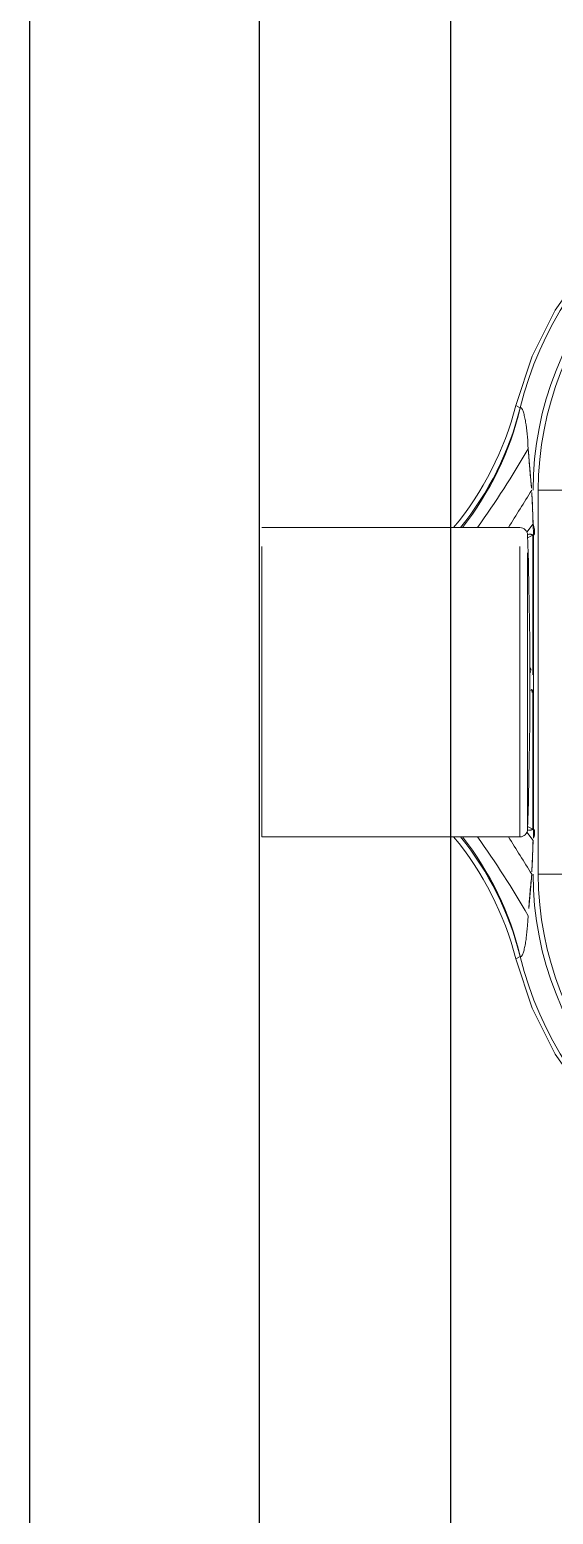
# Model space of a CAD drawing. Header units: inches. Extents: x 542650 to 544515, y 9574150 to 9574595.
# Drawn here: x 542788.9109 to 542788.9793, y 9574244.6742 to 9574244.868 of the extents above; entities that cross this region are included whole.
import ezdxf

# ---------------------------------------------------------------- set-up
doc = ezdxf.new("R2010")
doc.units = ezdxf.units.IN
doc.header["$MEASUREMENT"] = 0
doc.layers.add('I-ARQ', color=8, linetype='Continuous')

msp = doc.modelspace()

# ---------------------------------------------------------------- linework, layer by layer
at = {"layer": 'I-ARQ'}
for p, q in [((542788.9109, 9574245.49279), (542788.9109, 9574244.13279)), ((542788.9409, 9574245.49279), (542788.9409, 9574244.13279)), ((542788.9659, 9574244.13279), (542788.9659, 9574245.49279))]:
    msp.add_line(p, q, dxfattribs=at)
at = {"layer": 'I-ARQ', "lineweight": 5}
for points, knots in [([(542788.97496, 9574244.8186), (542788.98008, 9574244.83953), (542788.99922, 9574244.85396), (542789.02075, 9574244.85313), (542789.02075, 9574244.85313), (542789.04228, 9574244.85229), (542789.06025, 9574244.83641), (542789.06372, 9574244.81515)], [0, 0, 0, 0, 0.5, 0.5, 0.5, 0.5, 1, 1, 1, 1]), ([(542788.97439, 9574244.81893), (542788.97439, 9574244.81893), (542788.97652, 9574244.82533), (542788.97652, 9574244.82533), (542788.97652, 9574244.82533), (542788.97652, 9574244.82533), (542788.97956, 9574244.83136), (542788.97956, 9574244.83136), (542788.97956, 9574244.83136), (542788.97956, 9574244.83136), (542788.98346, 9574244.83689), (542788.98346, 9574244.83689), (542788.98346, 9574244.83689), (542788.98346, 9574244.83689), (542788.98812, 9574244.84178), (542788.98812, 9574244.84178), (542788.98812, 9574244.84178), (542788.98812, 9574244.84178), (542788.99345, 9574244.84595), (542788.99345, 9574244.84595), (542788.99345, 9574244.84595), (542788.99345, 9574244.84595), (542788.99933, 9574244.84929), (542788.99933, 9574244.84929), (542788.99933, 9574244.84929), (542788.99933, 9574244.84929), (542789.00564, 9574244.85175), (542789.00564, 9574244.85175), (542789.00564, 9574244.85175), (542789.00564, 9574244.85175), (542789.01224, 9574244.85326), (542789.01224, 9574244.85326), (542789.01224, 9574244.85326), (542789.01224, 9574244.85326), (542789.01899, 9574244.85379), (542789.01899, 9574244.85379)], [0, 0, 0, 0, 0.111111, 0.111111, 0.111111, 0.111111, 0.222222, 0.222222, 0.222222, 0.222222, 0.333333, 0.333333, 0.333333, 0.333333, 0.444444, 0.444444, 0.444444, 0.444444, 0.555556, 0.555556, 0.555556, 0.555556, 0.666667, 0.666667, 0.666667, 0.666667, 0.777778, 0.777778, 0.777778, 0.777778, 0.888889, 0.888889, 0.888889, 0.888889, 1, 1, 1, 1]), ([(542788.97666, 9574244.80784), (542788.97666, 9574244.82989), (542788.99359, 9574244.84825), (542789.01557, 9574244.85003), (542789.01557, 9574244.85003), (542789.03754, 9574244.85181), (542789.05721, 9574244.83643), (542789.06077, 9574244.81467)], [0, 0, 0, 0, 0.5, 0.5, 0.5, 0.5, 1, 1, 1, 1]), ([(542788.97733, 9574244.80784), (542788.97733, 9574244.82944), (542788.99384, 9574244.84746), (542789.01536, 9574244.84934), (542789.01536, 9574244.84934), (542789.03688, 9574244.85123), (542789.05627, 9574244.83635), (542789.06002, 9574244.81507)], [0, 0, 0, 0, 0.5, 0.5, 0.5, 0.5, 1, 1, 1, 1]), ([(542788.97496, 9574244.8186), (542788.97496, 9574244.8186), (542788.97496, 9574244.81858), (542788.97496, 9574244.81858), (542788.97496, 9574244.81858), (542788.97496, 9574244.81858), (542788.97496, 9574244.81858), (542788.97496, 9574244.81858), (542788.97496, 9574244.81858), (542788.97496, 9574244.81858), (542788.97496, 9574244.81858), (542788.97496, 9574244.81858), (542788.97496, 9574244.81858), (542788.97496, 9574244.81858), (542788.97497, 9574244.81858), (542788.97497, 9574244.81858), (542788.97497, 9574244.81858), (542788.97497, 9574244.81858), (542788.97497, 9574244.81858), (542788.97497, 9574244.81858), (542788.97497, 9574244.81858), (542788.97497, 9574244.81858), (542788.97497, 9574244.81858), (542788.97497, 9574244.81858), (542788.97497, 9574244.81858), (542788.97497, 9574244.81858), (542788.97498, 9574244.81858), (542788.97498, 9574244.81858), (542788.97498, 9574244.81858), (542788.97498, 9574244.81858), (542788.97498, 9574244.81859), (542788.97498, 9574244.81859)], [0, 0, 0, 0, 0.125, 0.125, 0.125, 0.125, 0.25, 0.25, 0.25, 0.25, 0.375, 0.375, 0.375, 0.375, 0.5, 0.5, 0.5, 0.5, 0.625, 0.625, 0.625, 0.625, 0.75, 0.75, 0.75, 0.75, 0.875, 0.875, 0.875, 0.875, 1, 1, 1, 1]), ([(542788.97498, 9574244.81859), (542788.97498, 9574244.81859), (542788.97499, 9574244.8186), (542788.97499, 9574244.8186), (542788.97499, 9574244.8186), (542788.97499, 9574244.8186), (542788.97501, 9574244.81861), (542788.97501, 9574244.81861), (542788.97501, 9574244.81861), (542788.97501, 9574244.81861), (542788.97503, 9574244.81862), (542788.97503, 9574244.81862), (542788.97503, 9574244.81862), (542788.97503, 9574244.81862), (542788.97505, 9574244.81862), (542788.97505, 9574244.81862), (542788.97505, 9574244.81862), (542788.97505, 9574244.81862), (542788.97507, 9574244.81861), (542788.97507, 9574244.81861), (542788.97507, 9574244.81861), (542788.97507, 9574244.81861), (542788.97508, 9574244.8186), (542788.97508, 9574244.8186), (542788.97508, 9574244.8186), (542788.97508, 9574244.8186), (542788.97511, 9574244.81859), (542788.97511, 9574244.81859), (542788.97511, 9574244.81859), (542788.97511, 9574244.81859), (542788.97513, 9574244.81857), (542788.97513, 9574244.81857), (542788.97513, 9574244.81857), (542788.97513, 9574244.81857), (542788.97515, 9574244.81855), (542788.97515, 9574244.81855), (542788.97515, 9574244.81855), (542788.97515, 9574244.81855), (542788.97517, 9574244.81852), (542788.97517, 9574244.81852), (542788.97517, 9574244.81852), (542788.97517, 9574244.81852), (542788.97519, 9574244.81849), (542788.97519, 9574244.81849), (542788.97519, 9574244.81849), (542788.97519, 9574244.81849), (542788.97521, 9574244.81845), (542788.97521, 9574244.81845), (542788.97521, 9574244.81845), (542788.97521, 9574244.81845), (542788.97524, 9574244.81841), (542788.97524, 9574244.81841), (542788.97524, 9574244.81841), (542788.97524, 9574244.81841), (542788.97526, 9574244.81837), (542788.97526, 9574244.81837), (542788.97526, 9574244.81837), (542788.97526, 9574244.81837), (542788.9753, 9574244.81827), (542788.9753, 9574244.81827), (542788.9753, 9574244.81827), (542788.9753, 9574244.81827), (542788.97535, 9574244.81816), (542788.97535, 9574244.81816), (542788.97535, 9574244.81816), (542788.97535, 9574244.81816), (542788.97539, 9574244.81803), (542788.97539, 9574244.81803), (542788.97539, 9574244.81803), (542788.97539, 9574244.81803), (542788.97543, 9574244.8179), (542788.97543, 9574244.8179), (542788.97543, 9574244.8179), (542788.97543, 9574244.8179), (542788.97547, 9574244.81775), (542788.97547, 9574244.81775), (542788.97547, 9574244.81775), (542788.97547, 9574244.81775), (542788.97551, 9574244.8176), (542788.97551, 9574244.8176), (542788.97551, 9574244.8176), (542788.97551, 9574244.8176), (542788.97555, 9574244.81744), (542788.97555, 9574244.81744), (542788.97555, 9574244.81744), (542788.97555, 9574244.81744), (542788.97558, 9574244.81727), (542788.97558, 9574244.81727), (542788.97558, 9574244.81727), (542788.97558, 9574244.81727), (542788.97562, 9574244.8171), (542788.97562, 9574244.8171), (542788.97562, 9574244.8171), (542788.97562, 9574244.8171), (542788.97565, 9574244.81693), (542788.97565, 9574244.81693), (542788.97565, 9574244.81693), (542788.97565, 9574244.81693), (542788.97568, 9574244.81675), (542788.97568, 9574244.81675), (542788.97568, 9574244.81675), (542788.97568, 9574244.81675), (542788.97571, 9574244.81656), (542788.97571, 9574244.81656), (542788.97571, 9574244.81656), (542788.97571, 9574244.81656), (542788.97574, 9574244.81638), (542788.97574, 9574244.81638), (542788.97574, 9574244.81638), (542788.97574, 9574244.81638), (542788.97579, 9574244.81599), (542788.97579, 9574244.81599), (542788.97579, 9574244.81599), (542788.97579, 9574244.81599), (542788.97583, 9574244.8156), (542788.97583, 9574244.8156), (542788.97583, 9574244.8156), (542788.97583, 9574244.8156), (542788.97587, 9574244.8152), (542788.97587, 9574244.8152), (542788.97587, 9574244.8152), (542788.97587, 9574244.8152), (542788.97591, 9574244.81479), (542788.97591, 9574244.81479), (542788.97591, 9574244.81479), (542788.97591, 9574244.81479), (542788.97595, 9574244.81437), (542788.97595, 9574244.81437), (542788.97595, 9574244.81437), (542788.97595, 9574244.81437), (542788.97599, 9574244.81372), (542788.97599, 9574244.81372), (542788.97599, 9574244.81372), (542788.97599, 9574244.81372), (542788.97602, 9574244.81327), (542788.97602, 9574244.81327)], [0, 0, 0, 0, 0.029412, 0.029412, 0.029412, 0.029412, 0.058824, 0.058824, 0.058824, 0.058824, 0.088235, 0.088235, 0.088235, 0.088235, 0.117647, 0.117647, 0.117647, 0.117647, 0.147059, 0.147059, 0.147059, 0.147059, 0.176471, 0.176471, 0.176471, 0.176471, 0.205882, 0.205882, 0.205882, 0.205882, 0.235294, 0.235294, 0.235294, 0.235294, 0.264706, 0.264706, 0.264706, 0.264706, 0.294118, 0.294118, 0.294118, 0.294118, 0.323529, 0.323529, 0.323529, 0.323529, 0.352941, 0.352941, 0.352941, 0.352941, 0.382353, 0.382353, 0.382353, 0.382353, 0.411765, 0.411765, 0.411765, 0.411765, 0.441176, 0.441176, 0.441176, 0.441176, 0.470588, 0.470588, 0.470588, 0.470588, 0.5, 0.5, 0.5, 0.5, 0.529412, 0.529412, 0.529412, 0.529412, 0.558824, 0.558824, 0.558824, 0.558824, 0.588235, 0.588235, 0.588235, 0.588235, 0.617647, 0.617647, 0.617647, 0.617647, 0.647059, 0.647059, 0.647059, 0.647059, 0.676471, 0.676471, 0.676471, 0.676471, 0.705882, 0.705882, 0.705882, 0.705882, 0.735294, 0.735294, 0.735294, 0.735294, 0.764706, 0.764706, 0.764706, 0.764706, 0.794118, 0.794118, 0.794118, 0.794118, 0.823529, 0.823529, 0.823529, 0.823529, 0.852941, 0.852941, 0.852941, 0.852941, 0.882353, 0.882353, 0.882353, 0.882353, 0.911765, 0.911765, 0.911765, 0.911765, 0.941176, 0.941176, 0.941176, 0.941176, 0.970588, 0.970588, 0.970588, 0.970588, 1, 1, 1, 1]), ([(542788.97602, 9574244.81327), (542788.97602, 9574244.81327), (542788.97609, 9574244.81235), (542788.97609, 9574244.81235), (542788.97609, 9574244.81235), (542788.97609, 9574244.81235), (542788.97615, 9574244.81145), (542788.97615, 9574244.81145), (542788.97615, 9574244.81145), (542788.97615, 9574244.81145), (542788.97622, 9574244.81063), (542788.97622, 9574244.81063), (542788.97622, 9574244.81063), (542788.97622, 9574244.81063), (542788.97628, 9574244.8099), (542788.97628, 9574244.8099), (542788.97628, 9574244.8099), (542788.97628, 9574244.8099), (542788.97632, 9574244.80949), (542788.97632, 9574244.80949), (542788.97632, 9574244.80949), (542788.97632, 9574244.80949), (542788.97634, 9574244.80928), (542788.97634, 9574244.80928), (542788.97634, 9574244.80928), (542788.97634, 9574244.80928), (542788.97637, 9574244.80899), (542788.97637, 9574244.80899), (542788.97637, 9574244.80899), (542788.97637, 9574244.80899), (542788.9764, 9574244.8087), (542788.9764, 9574244.8087), (542788.9764, 9574244.8087), (542788.9764, 9574244.8087), (542788.97643, 9574244.80841), (542788.97643, 9574244.80841), (542788.97643, 9574244.80841), (542788.97643, 9574244.80841), (542788.97645, 9574244.80813), (542788.97645, 9574244.80813), (542788.97645, 9574244.80813), (542788.97645, 9574244.80813), (542788.97647, 9574244.80784), (542788.97647, 9574244.80784)], [0, 0, 0, 0, 0.090909, 0.090909, 0.090909, 0.090909, 0.181818, 0.181818, 0.181818, 0.181818, 0.272727, 0.272727, 0.272727, 0.272727, 0.363636, 0.363636, 0.363636, 0.363636, 0.454545, 0.454545, 0.454545, 0.454545, 0.545455, 0.545455, 0.545455, 0.545455, 0.636364, 0.636364, 0.636364, 0.636364, 0.727273, 0.727273, 0.727273, 0.727273, 0.818182, 0.818182, 0.818182, 0.818182, 0.909091, 0.909091, 0.909091, 0.909091, 1, 1, 1, 1]), ([(542788.97666, 9574244.80345), (542788.97666, 9574244.80345), (542788.97664, 9574244.80377), (542788.97664, 9574244.80377), (542788.97664, 9574244.80377), (542788.97664, 9574244.80377), (542788.97662, 9574244.80409), (542788.97662, 9574244.80409), (542788.97662, 9574244.80409), (542788.97662, 9574244.80409), (542788.97661, 9574244.8043), (542788.97661, 9574244.8043), (542788.97661, 9574244.8043), (542788.97661, 9574244.8043), (542788.9766, 9574244.80473), (542788.9766, 9574244.80473), (542788.9766, 9574244.80473), (542788.9766, 9574244.80473), (542788.97658, 9574244.80537), (542788.97658, 9574244.80537), (542788.97658, 9574244.80537), (542788.97658, 9574244.80537), (542788.97656, 9574244.806), (542788.97656, 9574244.806), (542788.97656, 9574244.806), (542788.97656, 9574244.806), (542788.97653, 9574244.80663), (542788.97653, 9574244.80663), (542788.97653, 9574244.80663), (542788.97653, 9574244.80663), (542788.97651, 9574244.80724), (542788.97651, 9574244.80724), (542788.97651, 9574244.80724), (542788.97651, 9574244.80724), (542788.97649, 9574244.80754), (542788.97649, 9574244.80754), (542788.97649, 9574244.80754), (542788.97649, 9574244.80754), (542788.97647, 9574244.80784), (542788.97647, 9574244.80784)], [0, 0, 0, 0, 0.1, 0.1, 0.1, 0.1, 0.2, 0.2, 0.2, 0.2, 0.3, 0.3, 0.3, 0.3, 0.4, 0.4, 0.4, 0.4, 0.5, 0.5, 0.5, 0.5, 0.6, 0.6, 0.6, 0.6, 0.7, 0.7, 0.7, 0.7, 0.8, 0.8, 0.8, 0.8, 0.9, 0.9, 0.9, 0.9, 1, 1, 1, 1]), ([(542788.97593, 9574244.80206), (542788.97593, 9574244.80206), (542788.97601, 9574244.80209), (542788.97601, 9574244.80209), (542788.97601, 9574244.80209), (542788.97601, 9574244.80209), (542788.9761, 9574244.8021), (542788.9761, 9574244.8021), (542788.9761, 9574244.8021), (542788.9761, 9574244.8021), (542788.97614, 9574244.80211), (542788.97614, 9574244.80211), (542788.97614, 9574244.80211), (542788.97614, 9574244.80211), (542788.97618, 9574244.80211), (542788.97618, 9574244.80211), (542788.97618, 9574244.80211), (542788.97618, 9574244.80211), (542788.97622, 9574244.80212), (542788.97622, 9574244.80212), (542788.97622, 9574244.80212), (542788.97622, 9574244.80212), (542788.97626, 9574244.80212), (542788.97626, 9574244.80212), (542788.97626, 9574244.80212), (542788.97626, 9574244.80212), (542788.9763, 9574244.80212), (542788.9763, 9574244.80212), (542788.9763, 9574244.80212), (542788.9763, 9574244.80212), (542788.97634, 9574244.80211), (542788.97634, 9574244.80211), (542788.97634, 9574244.80211), (542788.97634, 9574244.80211), (542788.97637, 9574244.8021), (542788.97637, 9574244.8021), (542788.97637, 9574244.8021), (542788.97637, 9574244.8021), (542788.97641, 9574244.80209), (542788.97641, 9574244.80209), (542788.97641, 9574244.80209), (542788.97641, 9574244.80209), (542788.97644, 9574244.80208), (542788.97644, 9574244.80208), (542788.97644, 9574244.80208), (542788.97644, 9574244.80208), (542788.97647, 9574244.80206), (542788.97647, 9574244.80206), (542788.97647, 9574244.80206), (542788.97647, 9574244.80206), (542788.97651, 9574244.80205), (542788.97651, 9574244.80205), (542788.97651, 9574244.80205), (542788.97651, 9574244.80205), (542788.97654, 9574244.80203), (542788.97654, 9574244.80203), (542788.97654, 9574244.80203), (542788.97654, 9574244.80203), (542788.97657, 9574244.80201), (542788.97657, 9574244.80201), (542788.97657, 9574244.80201), (542788.97657, 9574244.80201), (542788.9766, 9574244.80199), (542788.9766, 9574244.80199), (542788.9766, 9574244.80199), (542788.9766, 9574244.80199), (542788.97661, 9574244.80198), (542788.97661, 9574244.80198)], [0, 0, 0, 0, 0.058824, 0.058824, 0.058824, 0.058824, 0.117647, 0.117647, 0.117647, 0.117647, 0.176471, 0.176471, 0.176471, 0.176471, 0.235294, 0.235294, 0.235294, 0.235294, 0.294118, 0.294118, 0.294118, 0.294118, 0.352941, 0.352941, 0.352941, 0.352941, 0.411765, 0.411765, 0.411765, 0.411765, 0.470588, 0.470588, 0.470588, 0.470588, 0.529412, 0.529412, 0.529412, 0.529412, 0.588235, 0.588235, 0.588235, 0.588235, 0.647059, 0.647059, 0.647059, 0.647059, 0.705882, 0.705882, 0.705882, 0.705882, 0.764706, 0.764706, 0.764706, 0.764706, 0.823529, 0.823529, 0.823529, 0.823529, 0.882353, 0.882353, 0.882353, 0.882353, 0.941176, 0.941176, 0.941176, 0.941176, 1, 1, 1, 1]), ([(542788.97661, 9574244.80198), (542788.97661, 9574244.80198), (542788.97662, 9574244.80194), (542788.97662, 9574244.80194), (542788.97662, 9574244.80194), (542788.97662, 9574244.80194), (542788.97662, 9574244.80192), (542788.97662, 9574244.80192), (542788.97662, 9574244.80192), (542788.97662, 9574244.80192), (542788.97662, 9574244.80187), (542788.97662, 9574244.80187), (542788.97662, 9574244.80187), (542788.97662, 9574244.80187), (542788.97662, 9574244.80177), (542788.97662, 9574244.80177), (542788.97662, 9574244.80177), (542788.97662, 9574244.80177), (542788.97662, 9574244.80157), (542788.97662, 9574244.80157), (542788.97662, 9574244.80157), (542788.97662, 9574244.80157), (542788.97662, 9574244.80116), (542788.97662, 9574244.80116), (542788.97662, 9574244.80116), (542788.97662, 9574244.80116), (542788.97662, 9574244.80032), (542788.97662, 9574244.80032), (542788.97662, 9574244.80032), (542788.97662, 9574244.80032), (542788.97662, 9574244.79683), (542788.97662, 9574244.79683), (542788.97662, 9574244.79683), (542788.97662, 9574244.79683), (542788.97662, 9574244.78374), (542788.97662, 9574244.78374)], [0, 0, 0, 0, 0.111111, 0.111111, 0.111111, 0.111111, 0.222222, 0.222222, 0.222222, 0.222222, 0.333333, 0.333333, 0.333333, 0.333333, 0.444444, 0.444444, 0.444444, 0.444444, 0.555556, 0.555556, 0.555556, 0.555556, 0.666667, 0.666667, 0.666667, 0.666667, 0.777778, 0.777778, 0.777778, 0.777778, 0.888889, 0.888889, 0.888889, 0.888889, 1, 1, 1, 1]), ([(542788.97666, 9574244.80345), (542788.97666, 9574244.80345), (542788.97675, 9574244.80308), (542788.97675, 9574244.80308), (542788.97675, 9574244.80308), (542788.97675, 9574244.80308), (542788.97679, 9574244.80288), (542788.97679, 9574244.80288), (542788.97679, 9574244.80288), (542788.97679, 9574244.80288), (542788.97682, 9574244.80275), (542788.97682, 9574244.80275), (542788.97682, 9574244.80275), (542788.97682, 9574244.80275), (542788.97684, 9574244.80261), (542788.97684, 9574244.80261), (542788.97684, 9574244.80261), (542788.97684, 9574244.80261), (542788.97685, 9574244.80252), (542788.97685, 9574244.80252), (542788.97685, 9574244.80252), (542788.97685, 9574244.80252), (542788.97686, 9574244.80243), (542788.97686, 9574244.80243), (542788.97686, 9574244.80243), (542788.97686, 9574244.80243), (542788.97686, 9574244.80239), (542788.97686, 9574244.80239), (542788.97686, 9574244.80239), (542788.97686, 9574244.80239), (542788.97686, 9574244.80234), (542788.97686, 9574244.80234), (542788.97686, 9574244.80234), (542788.97686, 9574244.80234), (542788.97686, 9574244.80229), (542788.97686, 9574244.80229), (542788.97686, 9574244.80229), (542788.97686, 9574244.80229), (542788.97685, 9574244.80225), (542788.97685, 9574244.80225), (542788.97685, 9574244.80225), (542788.97685, 9574244.80225), (542788.97684, 9574244.8022), (542788.97684, 9574244.8022), (542788.97684, 9574244.8022), (542788.97684, 9574244.8022), (542788.97683, 9574244.80216), (542788.97683, 9574244.80216), (542788.97683, 9574244.80216), (542788.97683, 9574244.80216), (542788.97681, 9574244.80212), (542788.97681, 9574244.80212), (542788.97681, 9574244.80212), (542788.97681, 9574244.80212), (542788.97679, 9574244.80208), (542788.97679, 9574244.80208), (542788.97679, 9574244.80208), (542788.97679, 9574244.80208), (542788.97677, 9574244.80204), (542788.97677, 9574244.80204), (542788.97677, 9574244.80204), (542788.97677, 9574244.80204), (542788.97674, 9574244.80201), (542788.97674, 9574244.80201), (542788.97674, 9574244.80201), (542788.97674, 9574244.80201), (542788.97673, 9574244.80199), (542788.97673, 9574244.80199), (542788.97673, 9574244.80199), (542788.97673, 9574244.80199), (542788.97671, 9574244.80198), (542788.97671, 9574244.80198)], [0, 0, 0, 0, 0.055556, 0.055556, 0.055556, 0.055556, 0.111111, 0.111111, 0.111111, 0.111111, 0.166667, 0.166667, 0.166667, 0.166667, 0.222222, 0.222222, 0.222222, 0.222222, 0.277778, 0.277778, 0.277778, 0.277778, 0.333333, 0.333333, 0.333333, 0.333333, 0.388889, 0.388889, 0.388889, 0.388889, 0.444444, 0.444444, 0.444444, 0.444444, 0.5, 0.5, 0.5, 0.5, 0.555556, 0.555556, 0.555556, 0.555556, 0.611111, 0.611111, 0.611111, 0.611111, 0.666667, 0.666667, 0.666667, 0.666667, 0.722222, 0.722222, 0.722222, 0.722222, 0.777778, 0.777778, 0.777778, 0.777778, 0.833333, 0.833333, 0.833333, 0.833333, 0.888889, 0.888889, 0.888889, 0.888889, 0.944444, 0.944444, 0.944444, 0.944444, 1, 1, 1, 1]), ([(542788.97671, 9574244.80198), (542788.97671, 9574244.80198), (542788.97671, 9574244.80194), (542788.97671, 9574244.80194), (542788.97671, 9574244.80194), (542788.97671, 9574244.80194), (542788.9767, 9574244.80192), (542788.9767, 9574244.80192), (542788.9767, 9574244.80192), (542788.9767, 9574244.80192), (542788.9767, 9574244.80187), (542788.9767, 9574244.80187), (542788.9767, 9574244.80187), (542788.9767, 9574244.80187), (542788.9767, 9574244.80176), (542788.9767, 9574244.80176), (542788.9767, 9574244.80176), (542788.9767, 9574244.80176), (542788.9767, 9574244.80155), (542788.9767, 9574244.80155), (542788.9767, 9574244.80155), (542788.9767, 9574244.80155), (542788.9767, 9574244.80112), (542788.9767, 9574244.80112), (542788.9767, 9574244.80112), (542788.9767, 9574244.80112), (542788.9767, 9574244.80024), (542788.9767, 9574244.80024), (542788.9767, 9574244.80024), (542788.9767, 9574244.80024), (542788.9767, 9574244.79658), (542788.9767, 9574244.79658), (542788.9767, 9574244.79658), (542788.9767, 9574244.79658), (542788.9767, 9574244.78279), (542788.9767, 9574244.78279)], [0, 0, 0, 0, 0.111111, 0.111111, 0.111111, 0.111111, 0.222222, 0.222222, 0.222222, 0.222222, 0.333333, 0.333333, 0.333333, 0.333333, 0.444444, 0.444444, 0.444444, 0.444444, 0.555556, 0.555556, 0.555556, 0.555556, 0.666667, 0.666667, 0.666667, 0.666667, 0.777778, 0.777778, 0.777778, 0.777778, 0.888889, 0.888889, 0.888889, 0.888889, 1, 1, 1, 1]), ([(542788.9767, 9574244.78279), (542788.9767, 9574244.78279), (542788.9767, 9574244.77047), (542788.9767, 9574244.77047), (542788.9767, 9574244.77047), (542788.9767, 9574244.77047), (542788.9767, 9574244.76578), (542788.9767, 9574244.76578), (542788.9767, 9574244.76578), (542788.9767, 9574244.76578), (542788.9767, 9574244.76468), (542788.9767, 9574244.76468), (542788.9767, 9574244.76468), (542788.9767, 9574244.76468), (542788.9767, 9574244.76414), (542788.9767, 9574244.76414), (542788.9767, 9574244.76414), (542788.9767, 9574244.76414), (542788.9767, 9574244.76387), (542788.9767, 9574244.76387), (542788.9767, 9574244.76387), (542788.9767, 9574244.76387), (542788.9767, 9574244.76374), (542788.9767, 9574244.76374), (542788.9767, 9574244.76374), (542788.9767, 9574244.76374), (542788.9767, 9574244.76368), (542788.9767, 9574244.76368), (542788.9767, 9574244.76368), (542788.9767, 9574244.76368), (542788.97671, 9574244.76365), (542788.97671, 9574244.76365), (542788.97671, 9574244.76365), (542788.97671, 9574244.76365), (542788.97671, 9574244.76361), (542788.97671, 9574244.76361)], [0, 0, 0, 0, 0.111111, 0.111111, 0.111111, 0.111111, 0.222222, 0.222222, 0.222222, 0.222222, 0.333333, 0.333333, 0.333333, 0.333333, 0.444444, 0.444444, 0.444444, 0.444444, 0.555556, 0.555556, 0.555556, 0.555556, 0.666667, 0.666667, 0.666667, 0.666667, 0.777778, 0.777778, 0.777778, 0.777778, 0.888889, 0.888889, 0.888889, 0.888889, 1, 1, 1, 1]), ([(542788.97662, 9574244.78185), (542788.97662, 9574244.78185), (542788.97662, 9574244.7701), (542788.97662, 9574244.7701), (542788.97662, 9574244.7701), (542788.97662, 9574244.7701), (542788.97662, 9574244.76567), (542788.97662, 9574244.76567), (542788.97662, 9574244.76567), (542788.97662, 9574244.76567), (542788.97662, 9574244.76462), (542788.97662, 9574244.76462), (542788.97662, 9574244.76462), (542788.97662, 9574244.76462), (542788.97662, 9574244.76411), (542788.97662, 9574244.76411), (542788.97662, 9574244.76411), (542788.97662, 9574244.76411), (542788.97662, 9574244.76386), (542788.97662, 9574244.76386), (542788.97662, 9574244.76386), (542788.97662, 9574244.76386), (542788.97662, 9574244.76374), (542788.97662, 9574244.76374), (542788.97662, 9574244.76374), (542788.97662, 9574244.76374), (542788.97662, 9574244.76367), (542788.97662, 9574244.76367), (542788.97662, 9574244.76367), (542788.97662, 9574244.76367), (542788.97662, 9574244.76365), (542788.97662, 9574244.76365), (542788.97662, 9574244.76365), (542788.97662, 9574244.76365), (542788.97661, 9574244.76361), (542788.97661, 9574244.76361)], [0, 0, 0, 0, 0.111111, 0.111111, 0.111111, 0.111111, 0.222222, 0.222222, 0.222222, 0.222222, 0.333333, 0.333333, 0.333333, 0.333333, 0.444444, 0.444444, 0.444444, 0.444444, 0.555556, 0.555556, 0.555556, 0.555556, 0.666667, 0.666667, 0.666667, 0.666667, 0.777778, 0.777778, 0.777778, 0.777778, 0.888889, 0.888889, 0.888889, 0.888889, 1, 1, 1, 1]), ([(542788.9409, 9574244.77532), (542788.9409, 9574244.77531), (542788.9409, 9574244.77532), (542788.9409, 9574244.77532), (542788.9409, 9574244.77532), (542788.9409, 9574244.77532), (542788.9409, 9574244.77532), (542788.9409, 9574244.77532), (542788.9409, 9574244.77532), (542788.9409, 9574244.77532), (542788.9409, 9574244.77532), (542788.9409, 9574244.77532), (542788.9409, 9574244.77532), (542788.9409, 9574244.77532), (542788.9409, 9574244.77532), (542788.9409, 9574244.77532), (542788.9409, 9574244.77532), (542788.9409, 9574244.77532), (542788.9409, 9574244.77532), (542788.9409, 9574244.77532), (542788.9409, 9574244.77532), (542788.9409, 9574244.77532), (542788.9409, 9574244.77532), (542788.9409, 9574244.77532), (542788.9409, 9574244.77532), (542788.9409, 9574244.77532), (542788.9409, 9574244.77532), (542788.9409, 9574244.77532), (542788.9409, 9574244.77532), (542788.9409, 9574244.77532), (542788.9409, 9574244.77532), (542788.9409, 9574244.77532), (542788.9409, 9574244.77532), (542788.9409, 9574244.77532), (542788.9409, 9574244.77532), (542788.9409, 9574244.77532)], [0, 0, 0, 0, 0.111111, 0.111111, 0.111111, 0.111111, 0.222222, 0.222222, 0.222222, 0.222222, 0.333333, 0.333333, 0.333333, 0.333333, 0.444444, 0.444444, 0.444444, 0.444444, 0.555556, 0.555556, 0.555556, 0.555556, 0.666667, 0.666667, 0.666667, 0.666667, 0.777778, 0.777778, 0.777778, 0.777778, 0.888889, 0.888889, 0.888889, 0.888889, 1, 1, 1, 1]), ([(542788.97661, 9574244.76361), (542788.97661, 9574244.76361), (542788.9766, 9574244.76359), (542788.9766, 9574244.76359), (542788.9766, 9574244.76359), (542788.9766, 9574244.76359), (542788.97657, 9574244.76358), (542788.97657, 9574244.76358), (542788.97657, 9574244.76358), (542788.97657, 9574244.76358), (542788.97653, 9574244.76355), (542788.97653, 9574244.76355), (542788.97653, 9574244.76355), (542788.97653, 9574244.76355), (542788.9765, 9574244.76353), (542788.9765, 9574244.76353), (542788.9765, 9574244.76353), (542788.9765, 9574244.76353), (542788.97646, 9574244.76351), (542788.97646, 9574244.76351), (542788.97646, 9574244.76351), (542788.97646, 9574244.76351), (542788.97642, 9574244.7635), (542788.97642, 9574244.7635), (542788.97642, 9574244.7635), (542788.97642, 9574244.7635), (542788.97638, 9574244.76348), (542788.97638, 9574244.76348), (542788.97638, 9574244.76348), (542788.97638, 9574244.76348), (542788.97634, 9574244.76347), (542788.97634, 9574244.76347), (542788.97634, 9574244.76347), (542788.97634, 9574244.76347), (542788.9763, 9574244.76347), (542788.9763, 9574244.76347), (542788.9763, 9574244.76347), (542788.9763, 9574244.76347), (542788.97626, 9574244.76347), (542788.97626, 9574244.76347), (542788.97626, 9574244.76347), (542788.97626, 9574244.76347), (542788.97621, 9574244.76347), (542788.97621, 9574244.76347), (542788.97621, 9574244.76347), (542788.97621, 9574244.76347), (542788.97617, 9574244.76347), (542788.97617, 9574244.76347), (542788.97617, 9574244.76347), (542788.97617, 9574244.76347), (542788.97612, 9574244.76348), (542788.97612, 9574244.76348), (542788.97612, 9574244.76348), (542788.97612, 9574244.76348), (542788.97607, 9574244.76348), (542788.97607, 9574244.76348), (542788.97607, 9574244.76348), (542788.97607, 9574244.76348), (542788.97598, 9574244.76351), (542788.97598, 9574244.76351), (542788.97598, 9574244.76351), (542788.97598, 9574244.76351), (542788.97593, 9574244.76352), (542788.97593, 9574244.76352)], [0, 0, 0, 0, 0.0625, 0.0625, 0.0625, 0.0625, 0.125, 0.125, 0.125, 0.125, 0.1875, 0.1875, 0.1875, 0.1875, 0.25, 0.25, 0.25, 0.25, 0.3125, 0.3125, 0.3125, 0.3125, 0.375, 0.375, 0.375, 0.375, 0.4375, 0.4375, 0.4375, 0.4375, 0.5, 0.5, 0.5, 0.5, 0.5625, 0.5625, 0.5625, 0.5625, 0.625, 0.625, 0.625, 0.625, 0.6875, 0.6875, 0.6875, 0.6875, 0.75, 0.75, 0.75, 0.75, 0.8125, 0.8125, 0.8125, 0.8125, 0.875, 0.875, 0.875, 0.875, 0.9375, 0.9375, 0.9375, 0.9375, 1, 1, 1, 1]), ([(542788.97671, 9574244.76361), (542788.97671, 9574244.76361), (542788.97674, 9574244.76358), (542788.97674, 9574244.76358), (542788.97674, 9574244.76358), (542788.97674, 9574244.76358), (542788.97677, 9574244.76355), (542788.97677, 9574244.76355), (542788.97677, 9574244.76355), (542788.97677, 9574244.76355), (542788.97679, 9574244.76352), (542788.97679, 9574244.76352), (542788.97679, 9574244.76352), (542788.97679, 9574244.76352), (542788.97681, 9574244.76348), (542788.97681, 9574244.76348), (542788.97681, 9574244.76348), (542788.97681, 9574244.76348), (542788.97682, 9574244.76344), (542788.97682, 9574244.76344), (542788.97682, 9574244.76344), (542788.97682, 9574244.76344), (542788.97683, 9574244.7634), (542788.97683, 9574244.7634), (542788.97683, 9574244.7634), (542788.97683, 9574244.7634), (542788.97684, 9574244.76336), (542788.97684, 9574244.76336), (542788.97684, 9574244.76336), (542788.97684, 9574244.76336), (542788.97685, 9574244.76332), (542788.97685, 9574244.76332), (542788.97685, 9574244.76332), (542788.97685, 9574244.76332), (542788.97686, 9574244.76328), (542788.97686, 9574244.76328), (542788.97686, 9574244.76328), (542788.97686, 9574244.76328), (542788.97686, 9574244.76324), (542788.97686, 9574244.76324), (542788.97686, 9574244.76324), (542788.97686, 9574244.76324), (542788.97686, 9574244.76315), (542788.97686, 9574244.76315), (542788.97686, 9574244.76315), (542788.97686, 9574244.76315), (542788.97685, 9574244.76306), (542788.97685, 9574244.76306), (542788.97685, 9574244.76306), (542788.97685, 9574244.76306), (542788.97684, 9574244.76298), (542788.97684, 9574244.76298), (542788.97684, 9574244.76298), (542788.97684, 9574244.76298), (542788.97683, 9574244.7629), (542788.97683, 9574244.7629), (542788.97683, 9574244.7629), (542788.97683, 9574244.7629), (542788.97682, 9574244.76282), (542788.97682, 9574244.76282), (542788.97682, 9574244.76282), (542788.97682, 9574244.76282), (542788.97678, 9574244.76266), (542788.97678, 9574244.76266), (542788.97678, 9574244.76266), (542788.97678, 9574244.76266), (542788.97673, 9574244.76243), (542788.97673, 9574244.76243), (542788.97673, 9574244.76243), (542788.97673, 9574244.76243), (542788.97666, 9574244.76214), (542788.97666, 9574244.76214)], [0, 0, 0, 0, 0.055556, 0.055556, 0.055556, 0.055556, 0.111111, 0.111111, 0.111111, 0.111111, 0.166667, 0.166667, 0.166667, 0.166667, 0.222222, 0.222222, 0.222222, 0.222222, 0.277778, 0.277778, 0.277778, 0.277778, 0.333333, 0.333333, 0.333333, 0.333333, 0.388889, 0.388889, 0.388889, 0.388889, 0.444444, 0.444444, 0.444444, 0.444444, 0.5, 0.5, 0.5, 0.5, 0.555556, 0.555556, 0.555556, 0.555556, 0.611111, 0.611111, 0.611111, 0.611111, 0.666667, 0.666667, 0.666667, 0.666667, 0.722222, 0.722222, 0.722222, 0.722222, 0.777778, 0.777778, 0.777778, 0.777778, 0.833333, 0.833333, 0.833333, 0.833333, 0.888889, 0.888889, 0.888889, 0.888889, 0.944444, 0.944444, 0.944444, 0.944444, 1, 1, 1, 1]), ([(542788.97666, 9574244.76214), (542788.97666, 9574244.76214), (542788.97664, 9574244.76182), (542788.97664, 9574244.76182), (542788.97664, 9574244.76182), (542788.97664, 9574244.76182), (542788.97662, 9574244.76149), (542788.97662, 9574244.76149), (542788.97662, 9574244.76149), (542788.97662, 9574244.76149), (542788.97661, 9574244.76128), (542788.97661, 9574244.76128), (542788.97661, 9574244.76128), (542788.97661, 9574244.76128), (542788.9766, 9574244.76085), (542788.9766, 9574244.76085), (542788.9766, 9574244.76085), (542788.9766, 9574244.76085), (542788.97658, 9574244.76022), (542788.97658, 9574244.76022), (542788.97658, 9574244.76022), (542788.97658, 9574244.76022), (542788.97656, 9574244.75958), (542788.97656, 9574244.75958), (542788.97656, 9574244.75958), (542788.97656, 9574244.75958), (542788.97653, 9574244.75896), (542788.97653, 9574244.75896), (542788.97653, 9574244.75896), (542788.97653, 9574244.75896), (542788.97651, 9574244.75834), (542788.97651, 9574244.75834), (542788.97651, 9574244.75834), (542788.97651, 9574244.75834), (542788.97649, 9574244.75804), (542788.97649, 9574244.75804), (542788.97649, 9574244.75804), (542788.97649, 9574244.75804), (542788.97647, 9574244.75775), (542788.97647, 9574244.75775)], [0, 0, 0, 0, 0.1, 0.1, 0.1, 0.1, 0.2, 0.2, 0.2, 0.2, 0.3, 0.3, 0.3, 0.3, 0.4, 0.4, 0.4, 0.4, 0.5, 0.5, 0.5, 0.5, 0.6, 0.6, 0.6, 0.6, 0.7, 0.7, 0.7, 0.7, 0.8, 0.8, 0.8, 0.8, 0.9, 0.9, 0.9, 0.9, 1, 1, 1, 1]), ([(542788.97647, 9574244.75775), (542788.97647, 9574244.75775), (542788.97645, 9574244.75746), (542788.97645, 9574244.75746), (542788.97645, 9574244.75746), (542788.97645, 9574244.75746), (542788.97643, 9574244.75717), (542788.97643, 9574244.75717), (542788.97643, 9574244.75717), (542788.97643, 9574244.75717), (542788.9764, 9574244.75689), (542788.9764, 9574244.75689), (542788.9764, 9574244.75689), (542788.9764, 9574244.75689), (542788.97637, 9574244.7566), (542788.97637, 9574244.7566), (542788.97637, 9574244.7566), (542788.97637, 9574244.7566), (542788.97634, 9574244.75631), (542788.97634, 9574244.75631), (542788.97634, 9574244.75631), (542788.97634, 9574244.75631), (542788.97632, 9574244.7561), (542788.97632, 9574244.7561), (542788.97632, 9574244.7561), (542788.97632, 9574244.7561), (542788.97628, 9574244.75568), (542788.97628, 9574244.75568), (542788.97628, 9574244.75568), (542788.97628, 9574244.75568), (542788.97622, 9574244.75496), (542788.97622, 9574244.75496), (542788.97622, 9574244.75496), (542788.97622, 9574244.75496), (542788.97615, 9574244.75413), (542788.97615, 9574244.75413), (542788.97615, 9574244.75413), (542788.97615, 9574244.75413), (542788.97609, 9574244.75324), (542788.97609, 9574244.75324), (542788.97609, 9574244.75324), (542788.97609, 9574244.75324), (542788.97602, 9574244.75231), (542788.97602, 9574244.75231)], [0, 0, 0, 0, 0.090909, 0.090909, 0.090909, 0.090909, 0.181818, 0.181818, 0.181818, 0.181818, 0.272727, 0.272727, 0.272727, 0.272727, 0.363636, 0.363636, 0.363636, 0.363636, 0.454545, 0.454545, 0.454545, 0.454545, 0.545455, 0.545455, 0.545455, 0.545455, 0.636364, 0.636364, 0.636364, 0.636364, 0.727273, 0.727273, 0.727273, 0.727273, 0.818182, 0.818182, 0.818182, 0.818182, 0.909091, 0.909091, 0.909091, 0.909091, 1, 1, 1, 1]), ([(542789.06077, 9574244.75092), (542789.05721, 9574244.72916), (542789.03754, 9574244.71377), (542789.01557, 9574244.71555), (542789.01557, 9574244.71555), (542788.99359, 9574244.71734), (542788.97666, 9574244.73569), (542788.97666, 9574244.75775)], [0, 0, 0, 0, 0.5, 0.5, 0.5, 0.5, 1, 1, 1, 1]), ([(542789.06002, 9574244.75051), (542789.05627, 9574244.72924), (542789.03688, 9574244.71436), (542789.01536, 9574244.71624), (542789.01536, 9574244.71624), (542788.99384, 9574244.71812), (542788.97733, 9574244.73614), (542788.97733, 9574244.75775)], [0, 0, 0, 0, 0.5, 0.5, 0.5, 0.5, 1, 1, 1, 1]), ([(542788.97602, 9574244.75231), (542788.97602, 9574244.75231), (542788.97598, 9574244.75165), (542788.97598, 9574244.75165), (542788.97598, 9574244.75165), (542788.97598, 9574244.75165), (542788.97593, 9574244.75101), (542788.97593, 9574244.75101), (542788.97593, 9574244.75101), (542788.97593, 9574244.75101), (542788.97589, 9574244.75059), (542788.97589, 9574244.75059), (542788.97589, 9574244.75059), (542788.97589, 9574244.75059), (542788.97585, 9574244.75019), (542788.97585, 9574244.75019), (542788.97585, 9574244.75019), (542788.97585, 9574244.75019), (542788.97581, 9574244.74979), (542788.97581, 9574244.74979), (542788.97581, 9574244.74979), (542788.97581, 9574244.74979), (542788.97576, 9574244.7494), (542788.97576, 9574244.7494), (542788.97576, 9574244.7494), (542788.97576, 9574244.7494), (542788.97574, 9574244.74921), (542788.97574, 9574244.74921), (542788.97574, 9574244.74921), (542788.97574, 9574244.74921), (542788.97571, 9574244.74902), (542788.97571, 9574244.74902), (542788.97571, 9574244.74902), (542788.97571, 9574244.74902), (542788.97568, 9574244.74884), (542788.97568, 9574244.74884), (542788.97568, 9574244.74884), (542788.97568, 9574244.74884), (542788.97565, 9574244.74866), (542788.97565, 9574244.74866), (542788.97565, 9574244.74866), (542788.97565, 9574244.74866), (542788.97562, 9574244.74848), (542788.97562, 9574244.74848), (542788.97562, 9574244.74848), (542788.97562, 9574244.74848), (542788.97559, 9574244.74831), (542788.97559, 9574244.74831), (542788.97559, 9574244.74831), (542788.97559, 9574244.74831), (542788.97555, 9574244.74814), (542788.97555, 9574244.74814), (542788.97555, 9574244.74814), (542788.97555, 9574244.74814), (542788.97551, 9574244.74799), (542788.97551, 9574244.74799), (542788.97551, 9574244.74799), (542788.97551, 9574244.74799), (542788.97547, 9574244.74783), (542788.97547, 9574244.74783), (542788.97547, 9574244.74783), (542788.97547, 9574244.74783), (542788.97543, 9574244.74769), (542788.97543, 9574244.74769), (542788.97543, 9574244.74769), (542788.97543, 9574244.74769), (542788.97539, 9574244.74755), (542788.97539, 9574244.74755), (542788.97539, 9574244.74755), (542788.97539, 9574244.74755), (542788.97535, 9574244.74743), (542788.97535, 9574244.74743), (542788.97535, 9574244.74743), (542788.97535, 9574244.74743), (542788.9753, 9574244.74732), (542788.9753, 9574244.74732), (542788.9753, 9574244.74732), (542788.9753, 9574244.74732), (542788.97526, 9574244.74722), (542788.97526, 9574244.74722), (542788.97526, 9574244.74722), (542788.97526, 9574244.74722), (542788.97524, 9574244.74717), (542788.97524, 9574244.74717), (542788.97524, 9574244.74717), (542788.97524, 9574244.74717), (542788.97521, 9574244.74713), (542788.97521, 9574244.74713), (542788.97521, 9574244.74713), (542788.97521, 9574244.74713), (542788.97519, 9574244.7471), (542788.97519, 9574244.7471), (542788.97519, 9574244.7471), (542788.97519, 9574244.7471), (542788.97517, 9574244.74706), (542788.97517, 9574244.74706), (542788.97517, 9574244.74706), (542788.97517, 9574244.74706), (542788.97515, 9574244.74704), (542788.97515, 9574244.74704), (542788.97515, 9574244.74704), (542788.97515, 9574244.74704), (542788.97513, 9574244.74701), (542788.97513, 9574244.74701), (542788.97513, 9574244.74701), (542788.97513, 9574244.74701), (542788.97511, 9574244.74699), (542788.97511, 9574244.74699), (542788.97511, 9574244.74699), (542788.97511, 9574244.74699), (542788.97509, 9574244.74698), (542788.97509, 9574244.74698), (542788.97509, 9574244.74698), (542788.97509, 9574244.74698), (542788.97507, 9574244.74697), (542788.97507, 9574244.74697), (542788.97507, 9574244.74697), (542788.97507, 9574244.74697), (542788.97505, 9574244.74697), (542788.97505, 9574244.74697), (542788.97505, 9574244.74697), (542788.97505, 9574244.74697), (542788.97503, 9574244.74697), (542788.97503, 9574244.74697), (542788.97503, 9574244.74697), (542788.97503, 9574244.74697), (542788.97501, 9574244.74697), (542788.97501, 9574244.74697), (542788.97501, 9574244.74697), (542788.97501, 9574244.74697), (542788.97499, 9574244.74698), (542788.97499, 9574244.74698), (542788.97499, 9574244.74698), (542788.97499, 9574244.74698), (542788.97498, 9574244.747), (542788.97498, 9574244.747)], [0, 0, 0, 0, 0.029412, 0.029412, 0.029412, 0.029412, 0.058824, 0.058824, 0.058824, 0.058824, 0.088235, 0.088235, 0.088235, 0.088235, 0.117647, 0.117647, 0.117647, 0.117647, 0.147059, 0.147059, 0.147059, 0.147059, 0.176471, 0.176471, 0.176471, 0.176471, 0.205882, 0.205882, 0.205882, 0.205882, 0.235294, 0.235294, 0.235294, 0.235294, 0.264706, 0.264706, 0.264706, 0.264706, 0.294118, 0.294118, 0.294118, 0.294118, 0.323529, 0.323529, 0.323529, 0.323529, 0.352941, 0.352941, 0.352941, 0.352941, 0.382353, 0.382353, 0.382353, 0.382353, 0.411765, 0.411765, 0.411765, 0.411765, 0.441176, 0.441176, 0.441176, 0.441176, 0.470588, 0.470588, 0.470588, 0.470588, 0.5, 0.5, 0.5, 0.5, 0.529412, 0.529412, 0.529412, 0.529412, 0.558824, 0.558824, 0.558824, 0.558824, 0.588235, 0.588235, 0.588235, 0.588235, 0.617647, 0.617647, 0.617647, 0.617647, 0.647059, 0.647059, 0.647059, 0.647059, 0.676471, 0.676471, 0.676471, 0.676471, 0.705882, 0.705882, 0.705882, 0.705882, 0.735294, 0.735294, 0.735294, 0.735294, 0.764706, 0.764706, 0.764706, 0.764706, 0.794118, 0.794118, 0.794118, 0.794118, 0.823529, 0.823529, 0.823529, 0.823529, 0.852941, 0.852941, 0.852941, 0.852941, 0.882353, 0.882353, 0.882353, 0.882353, 0.911765, 0.911765, 0.911765, 0.911765, 0.941176, 0.941176, 0.941176, 0.941176, 0.970588, 0.970588, 0.970588, 0.970588, 1, 1, 1, 1]), ([(542789.06372, 9574244.75043), (542789.06025, 9574244.72917), (542789.04228, 9574244.71329), (542789.02075, 9574244.71246), (542789.02075, 9574244.71246), (542788.99922, 9574244.71162), (542788.98008, 9574244.72606), (542788.97496, 9574244.74699)], [0, 0, 0, 0, 0.5, 0.5, 0.5, 0.5, 1, 1, 1, 1]), ([(542789.01899, 9574244.71179), (542789.01899, 9574244.71179), (542789.01224, 9574244.71233), (542789.01224, 9574244.71233), (542789.01224, 9574244.71233), (542789.01224, 9574244.71233), (542789.00564, 9574244.71384), (542789.00564, 9574244.71384), (542789.00564, 9574244.71384), (542789.00564, 9574244.71384), (542788.99933, 9574244.71629), (542788.99933, 9574244.71629), (542788.99933, 9574244.71629), (542788.99933, 9574244.71629), (542788.99345, 9574244.71964), (542788.99345, 9574244.71964), (542788.99345, 9574244.71964), (542788.99345, 9574244.71964), (542788.98812, 9574244.7238), (542788.98812, 9574244.7238), (542788.98812, 9574244.7238), (542788.98812, 9574244.7238), (542788.98346, 9574244.7287), (542788.98346, 9574244.7287), (542788.98346, 9574244.7287), (542788.98346, 9574244.7287), (542788.97956, 9574244.73422), (542788.97956, 9574244.73422), (542788.97956, 9574244.73422), (542788.97956, 9574244.73422), (542788.97652, 9574244.74025), (542788.97652, 9574244.74025), (542788.97652, 9574244.74025), (542788.97652, 9574244.74025), (542788.97439, 9574244.74666), (542788.97439, 9574244.74666)], [0, 0, 0, 0, 0.111111, 0.111111, 0.111111, 0.111111, 0.222222, 0.222222, 0.222222, 0.222222, 0.333333, 0.333333, 0.333333, 0.333333, 0.444444, 0.444444, 0.444444, 0.444444, 0.555556, 0.555556, 0.555556, 0.555556, 0.666667, 0.666667, 0.666667, 0.666667, 0.777778, 0.777778, 0.777778, 0.777778, 0.888889, 0.888889, 0.888889, 0.888889, 1, 1, 1, 1]), ([(542788.97498, 9574244.747), (542788.97498, 9574244.747), (542788.97497, 9574244.747), (542788.97497, 9574244.747), (542788.97497, 9574244.747), (542788.97497, 9574244.747), (542788.97497, 9574244.747), (542788.97497, 9574244.747), (542788.97497, 9574244.747), (542788.97497, 9574244.747), (542788.97497, 9574244.74701), (542788.97497, 9574244.74701), (542788.97497, 9574244.74701), (542788.97497, 9574244.74701), (542788.97497, 9574244.74701), (542788.97497, 9574244.74701), (542788.97497, 9574244.74701), (542788.97497, 9574244.74701), (542788.97496, 9574244.747), (542788.97496, 9574244.747), (542788.97496, 9574244.747), (542788.97496, 9574244.747), (542788.97496, 9574244.747), (542788.97496, 9574244.747), (542788.97496, 9574244.747), (542788.97496, 9574244.747), (542788.97496, 9574244.747), (542788.97496, 9574244.747), (542788.97496, 9574244.747), (542788.97496, 9574244.747), (542788.97496, 9574244.74699), (542788.97496, 9574244.74699)], [0, 0, 0, 0, 0.125, 0.125, 0.125, 0.125, 0.25, 0.25, 0.25, 0.25, 0.375, 0.375, 0.375, 0.375, 0.5, 0.5, 0.5, 0.5, 0.625, 0.625, 0.625, 0.625, 0.75, 0.75, 0.75, 0.75, 0.875, 0.875, 0.875, 0.875, 1, 1, 1, 1])]:
    msp.add_open_spline(points, degree=3, knots=knots, dxfattribs=at)
for points in [[(542788.97439, 9574244.81893), (542788.97291, 9574244.81307), (542788.97014, 9574244.80762), (542788.96628, 9574244.80298)], [(542788.97496, 9574244.8186), (542788.97354, 9574244.81288), (542788.97088, 9574244.80755), (542788.96717, 9574244.80298)], [(542788.97498, 9574244.81859), (542788.97362, 9574244.8129), (542788.97104, 9574244.80757), (542788.96742, 9574244.80298)], [(542788.97496, 9574244.8186), (542788.97496, 9574244.8186), (542788.97439, 9574244.81893), (542788.97439, 9574244.81893)], [(542788.97496, 9574244.81859), (542788.97496, 9574244.81859), (542788.97498, 9574244.81859), (542788.97498, 9574244.81859)], [(542788.97497, 9574244.81858), (542788.97497, 9574244.81858), (542788.97497, 9574244.8186), (542788.97497, 9574244.8186)], [(542788.97602, 9574244.81327), (542788.97398, 9574244.80974), (542788.97177, 9574244.80631), (542788.9694, 9574244.80298)], [(542788.97647, 9574244.80784), (542788.97547, 9574244.80621), (542788.97445, 9574244.8046), (542788.97344, 9574244.80298)], [(542788.97666, 9574244.80784), (542788.97666, 9574244.80784), (542788.97666, 9574244.80533), (542788.97666, 9574244.80533)], [(542788.97733, 9574244.80784), (542788.97733, 9574244.80784), (542788.97733, 9574244.78279), (542788.97733, 9574244.78279)], [(542788.98039, 9574244.80784), (542788.98039, 9574244.80784), (542788.97733, 9574244.80784), (542788.97733, 9574244.80784)], [(542788.97666, 9574244.80533), (542788.97666, 9574244.80533), (542788.97666, 9574244.80345), (542788.97666, 9574244.80345)], [(542788.97493, 9574244.80298), (542788.97493, 9574244.80298), (542788.94122, 9574244.80298), (542788.94122, 9574244.80298)], [(542788.97493, 9574244.80298), (542788.97547, 9574244.80298), (542788.97591, 9574244.80255), (542788.97593, 9574244.80201)], [(542788.97666, 9574244.80345), (542788.97666, 9574244.80345), (542788.97585, 9574244.80236), (542788.97585, 9574244.80236)], [(542788.97593, 9574244.80201), (542788.97614, 9574244.79561), (542788.97624, 9574244.7892), (542788.97624, 9574244.78279)], [(542788.97661, 9574244.80198), (542788.97661, 9574244.80198), (542788.97594, 9574244.80164), (542788.97594, 9574244.80164)], [(542788.97671, 9574244.80198), (542788.97671, 9574244.80198), (542788.97661, 9574244.80198), (542788.97661, 9574244.80198)], [(542788.9409, 9574244.78279), (542788.9409, 9574244.78279), (542788.9409, 9574244.80158), (542788.9409, 9574244.80158)], [(542788.9409, 9574244.80158), (542788.9409, 9574244.80158), (542788.94122, 9574244.80158), (542788.94122, 9574244.80158)], [(542788.94122, 9574244.7626), (542788.94122, 9574244.7626), (542788.94122, 9574244.80051), (542788.94122, 9574244.80051)], [(542788.94122, 9574244.80051), (542788.94122, 9574244.80051), (542788.94122, 9574244.80298), (542788.94122, 9574244.80298)], [(542788.97493, 9574244.80051), (542788.97493, 9574244.80051), (542788.97493, 9574244.80298), (542788.97493, 9574244.80298)], [(542788.97493, 9574244.80051), (542788.97493, 9574244.80051), (542788.97493, 9574244.7626), (542788.97493, 9574244.7626)], [(542788.9409, 9574244.79853), (542788.9409, 9574244.79853), (542788.9409, 9574244.79027), (542788.9409, 9574244.79027)], [(542788.97593, 9574244.79966), (542788.97593, 9574244.79966), (542788.97593, 9574244.76357), (542788.97593, 9574244.76357)], [(542788.97593, 9574244.79966), (542788.97593, 9574244.79966), (542788.97593, 9574244.80201), (542788.97593, 9574244.80201)], [(542788.97623, 9574244.7847), (542788.9764, 9574244.78439), (542788.97653, 9574244.78407), (542788.97662, 9574244.78374)], [(542788.97624, 9574244.78428), (542788.97632, 9574244.78409), (542788.9764, 9574244.78389), (542788.97645, 9574244.78369)], [(542788.9409, 9574244.76401), (542788.9409, 9574244.76401), (542788.9409, 9574244.78279), (542788.9409, 9574244.78279)], [(542788.97624, 9574244.78279), (542788.97624, 9574244.77638), (542788.97614, 9574244.76998), (542788.97593, 9574244.76357)], [(542788.97645, 9574244.78369), (542788.97645, 9574244.78369), (542788.9767, 9574244.78279), (542788.9767, 9574244.78279)], [(542788.97662, 9574244.78374), (542788.97662, 9574244.78374), (542788.9767, 9574244.78279), (542788.9767, 9574244.78279)], [(542788.97662, 9574244.78374), (542788.97662, 9574244.78374), (542788.97645, 9574244.78369), (542788.97645, 9574244.78369)], [(542788.9767, 9574244.78279), (542788.9767, 9574244.78279), (542788.97645, 9574244.78189), (542788.97645, 9574244.78189)], [(542788.9767, 9574244.78279), (542788.9767, 9574244.78279), (542788.97662, 9574244.78185), (542788.97662, 9574244.78185)], [(542788.97733, 9574244.75775), (542788.97733, 9574244.75775), (542788.97733, 9574244.78279), (542788.97733, 9574244.78279)], [(542788.97645, 9574244.78189), (542788.9764, 9574244.78169), (542788.97632, 9574244.7815), (542788.97624, 9574244.78131)], [(542788.97662, 9574244.78185), (542788.97653, 9574244.78151), (542788.9764, 9574244.78119), (542788.97623, 9574244.78088)], [(542788.97662, 9574244.78185), (542788.97662, 9574244.78185), (542788.97645, 9574244.78189), (542788.97645, 9574244.78189)], [(542788.9409, 9574244.76401), (542788.9409, 9574244.76401), (542788.94122, 9574244.76401), (542788.94122, 9574244.76401)], [(542788.97593, 9574244.76357), (542788.97591, 9574244.76303), (542788.97547, 9574244.7626), (542788.97493, 9574244.7626)], [(542788.97585, 9574244.76322), (542788.97585, 9574244.76322), (542788.97666, 9574244.76214), (542788.97666, 9574244.76214)], [(542788.97661, 9574244.76361), (542788.97661, 9574244.76361), (542788.97594, 9574244.76395), (542788.97594, 9574244.76395)], [(542788.97671, 9574244.76361), (542788.97671, 9574244.76361), (542788.97661, 9574244.76361), (542788.97661, 9574244.76361)], [(542788.97493, 9574244.7626), (542788.97493, 9574244.7626), (542788.94122, 9574244.7626), (542788.94122, 9574244.7626)], [(542788.96628, 9574244.7626), (542788.97014, 9574244.75796), (542788.97291, 9574244.75251), (542788.97439, 9574244.74666)], [(542788.96717, 9574244.7626), (542788.97088, 9574244.75803), (542788.97354, 9574244.7527), (542788.97496, 9574244.74699)], [(542788.96742, 9574244.76261), (542788.97104, 9574244.75801), (542788.97362, 9574244.75269), (542788.97498, 9574244.747)], [(542788.9694, 9574244.7626), (542788.97177, 9574244.75928), (542788.97398, 9574244.75584), (542788.97602, 9574244.75231)], [(542788.97344, 9574244.7626), (542788.97445, 9574244.76099), (542788.97547, 9574244.75937), (542788.97647, 9574244.75775)], [(542788.97666, 9574244.76214), (542788.97666, 9574244.76214), (542788.97666, 9574244.76025), (542788.97666, 9574244.76025)], [(542788.97666, 9574244.76025), (542788.97666, 9574244.76025), (542788.97666, 9574244.75775), (542788.97666, 9574244.75775)], [(542788.98039, 9574244.75775), (542788.98039, 9574244.75775), (542788.97733, 9574244.75775), (542788.97733, 9574244.75775)], [(542788.97496, 9574244.74699), (542788.97496, 9574244.74699), (542788.97439, 9574244.74666), (542788.97439, 9574244.74666)], [(542788.97496, 9574244.747), (542788.97496, 9574244.747), (542788.97498, 9574244.747), (542788.97498, 9574244.747)], [(542788.97497, 9574244.74698), (542788.97497, 9574244.74698), (542788.97497, 9574244.74701), (542788.97497, 9574244.74701)]]:
    msp.add_open_spline(points, degree=3, dxfattribs=at)

doc.saveas('drawing.dxf')
